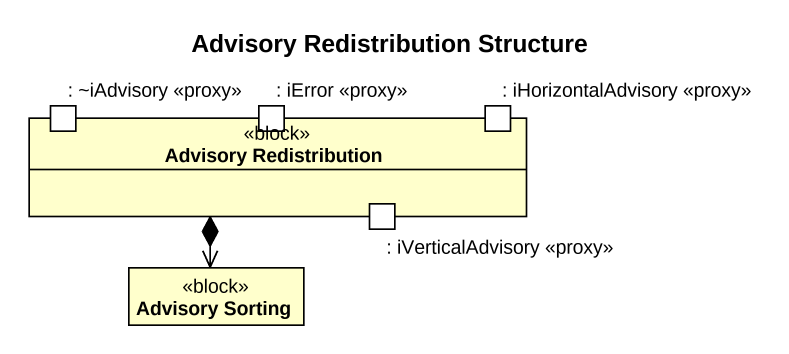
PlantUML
@startuml
title Advisory Redistribution Structure
allowmixing
hide circle
hide empty members
rectangle "Advisory Redistribution" as Advisory_Redistribution <<block>> {
  port ": ~iAdvisory <<proxy>>" as iAdvisory_proxy
  port ": iError <<proxy>>" as iError_proxy
  port ": iHorizontalAdvisory <<proxy>>" as iHorizontalAdvisory_proxy
  port ": iVerticalAdvisory <<proxy>>" as iVerticalAdvisory_proxy
}
class "Advisory Sorting" as Advisory_Sorting <<block>>
Advisory_Redistribution *--> Advisory_Sorting
@enduml
